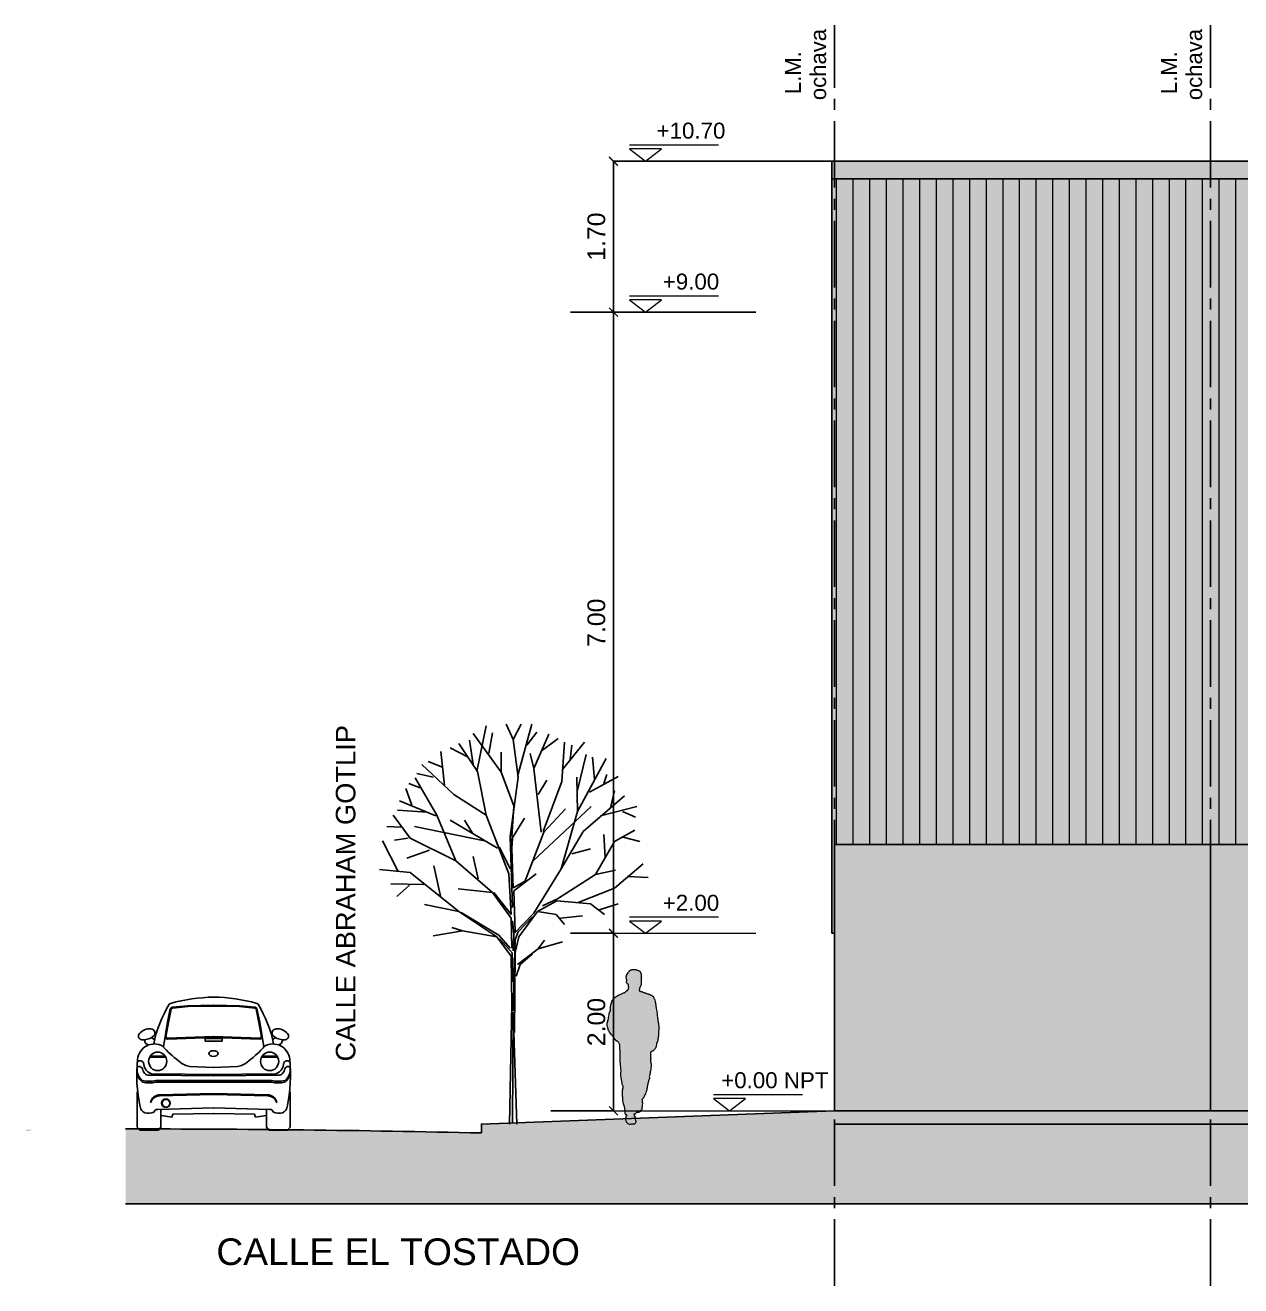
# Model space of a CAD drawing. Header units: inches. Extents: x -309 to 190, y -1585 to -1350.
# Drawn here: x 125.65 to 139.35, y -1427.28 to -1413.07 of the extents above; entities that cross this region are included whole.
import ezdxf

# ---------------------------------------------------------------- set-up
doc = ezdxf.new("R2010")
doc.units = ezdxf.units.IN
doc.header["$MEASUREMENT"] = 0
doc.header["$PDMODE"] = 3
doc.linetypes.add('CENTER2', pattern=[1.125, 0.75, -0.125, 0.125, -0.125])
doc.linetypes.add('HIDDEN', pattern=[0.375, 0.25, -0.125])
doc.layers.get('0').update_dxf_attribs({"color": 9, "linetype": 'CONTINUOUS'})
doc.layers.get('DEFPOINTS').update_dxf_attribs({"color": 9, "linetype": 'CONTINUOUS'})
for name, color, linetype, lineweight in [('.1', 9, 'CONTINUOUS', 0), ('color +', 9, 'CONTINUOUS', 18), ('cotas', 9, 'CONTINUOUS', 15)]:
    doc.layers.add(name, color=color, linetype=linetype, lineweight=lineweight)
for name, color, linetype in [('color gris', 9, 'CONTINUOUS'), ('COLOR MURO MUNI', 9, 'CONTINUOUS'), ('condensador', 9, 'HIDDEN'), ('esca', 9, 'CONTINUOUS'), ('lm', 9, 'HIDDEN'), ('referencias', 9, 'CONTINUOUS'), ('TECH', 9, 'CONTINUOUS'), ('TEXT-CARP', 9, 'CONTINUOUS'), ('TEXTOS', 9, 'CONTINUOUS'), ('TEXTVENT', 9, 'CONTINUOUS'), ('ZINGUERIA', 9, 'CONTINUOUS')]:
    doc.layers.add(name, color=color, linetype=linetype)
doc.styles.add('ARIAL', font='arial.ttf', dxfattribs={"height": 0.225})
doc.styles.add('COTAS', font='arial.ttf')
doc.styles.add('ROMANS', font='arial.ttf')
doc.styles.get("Standard").update_dxf_attribs({"font": 'arial.ttf'})
doc.dimstyles.new('SERR', dxfattribs={"dimscale": 0, "dimtxt": 0.2, "dimasz": 0.1, "dimexe": 0, "dimexo": 0, "dimgap": 0.09, "dimtad": 1, "dimzin": 0, "dimdsep": 46, "dimtxsty": 'ROMANS', "dimblk1": 'ARCHTICK', "dimblk2": 'ARCHTICK', "dimsah": 1, "dimcen": 0, "dimclrd": 9, "dimclre": 9, "dimclrt": 9, "dimadec": 0, "dimazin": 0, "dimtfac": 1, "dimtix": 1, "dimtofl": 0, "dimtmove": 2, "dimatfit": 3, "dimldrblk": 'ARCHTICK', "dimfxl": 1, "dimtolj": 1, "dimtzin": 0, "dimarcsym": 0})

# ---------------------------------------------------------------- blocks, each defined once
blk = doc.blocks.new('newbt')
for p, q in [((-0.486, 1.349), (-0.517, 1.198)), ((-0.476, 1.347), (-0.508, 1.196)), ((-0.291, 1.385), (-0.464, 1.369)), ((-0.29, 1.375), (-0.463, 1.359)), ((0.004, 1.391), (-0.291, 1.385)), ((0.004, 1.381), (-0.291, 1.375)), ((0.001, 1.391), (0.296, 1.385)), ((0.001, 1.381), (0.296, 1.375)), ((0.295, 1.375), (0.468, 1.359)), ((0.296, 1.385), (0.469, 1.369)), ((0.481, 1.347), (0.513, 1.196)), ((0.491, 1.349), (0.522, 1.198)), ((-0.517, 1.198), (-0.564, 0.92)), ((-0.508, 1.196), (-0.535, 1.036)), ((0.513, 1.196), (0.54, 1.036)), ((0.522, 1.198), (0.569, 0.92)), ((-0.699, 1.026), (-0.661, 1.001)), ((-0.52, 1.019), (0.003, 1.038)), ((-0.519, 1.009), (0.004, 1.028)), ((-0.093, 0.984), (-0.093, 1.016)), ((-0.093, 1.016), (0.097, 1.016)), ((0.524, 1.009), (0.001, 1.028)), ((0.525, 1.019), (0.002, 1.038)), ((0.097, 1.016), (0.097, 0.984)), ((0.701, 1.026), (0.663, 1.001)), ((0.097, 0.984), (-0.093, 0.984)), ((-0.718, 0.805), (-0.537, 0.805)), ((-0.712, 0.816), (-0.543, 0.816)), ((-0.311, 0.712), (-0.266, 0.699)), ((0.317, 0.712), (0.271, 0.699)), ((0.723, 0.805), (0.542, 0.805)), ((0.717, 0.816), (0.548, 0.816)), ((-0.724, 0.602), (0.004, 0.593)), ((-0.65, 0.617), (0.004, 0.608)), ((-0.266, 0.699), (0.004, 0.69)), ((0.271, 0.699), (0.001, 0.69)), ((0.655, 0.617), (0.001, 0.608)), ((0.729, 0.602), (0.002, 0.593)), ((-0.648, 0.542), (0.004, 0.542)), ((-0.648, 0.524), (0.004, 0.524)), ((0.653, 0.542), (0.001, 0.542)), ((0.653, 0.524), (0.001, 0.524)), ((-0.858, 0.416), (-0.858, 0.018)), ((0.001, 0.396), (-0.607, 0.382)), ((0.001, 0.383), (-0.607, 0.369)), ((0.001, 0.396), (0.612, 0.382)), ((0.001, 0.383), (0.612, 0.369)), ((0.863, 0.416), (0.863, 0.018)), ((0.004, 0.234), (-0.628, 0.217)), ((-0.592, 0.018), (-0.592, 0.218)), ((-0.589, 0.147), (-0.468, 0.128)), ((-0.468, 0.128), (-0.458, 0.161)), ((-0.458, 0.161), (0.002, 0.171)), ((0.001, 0.234), (0.633, 0.217)), ((0.463, 0.161), (0.004, 0.171)), ((0.473, 0.128), (0.463, 0.161)), ((0.594, 0.147), (0.473, 0.128)), ((0.597, 0.018), (0.597, 0.218)), ((-0.858, 0.018), (-0.829, -0.018)), ((-0.592, 0.018), (-0.62, -0.018)), ((0.597, 0.018), (0.625, -0.018)), ((0.863, 0.018), (0.834, -0.018)), ((-0.829, -0.018), (-0.62, -0.018)), ((0.834, -0.018), (0.625, -0.018))]:
    blk.add_line(p, q)
for centre, major_axis, start_param, end_param in [((0.038, -0.552), (0, 2.034), 0.018189, 0.263746), ((-0.032, -0.547), (0, 2.029), -0.263842, -0.016696), ((0.654, 0.672), (0, 1.379), 1.013956, 1.365177), ((-0.477, 1.388), (0, 0.0249), 0.293902, 1.013956), ((-0.462, 1.344), (0, 0.0249), 0.089244, 1.36314), ((-0.462, 1.344), (0, 0.0149), 0.089244, 1.36314), ((0.467, 1.344), (0, 0.0149), -1.36314, -0.089244), ((0.467, 1.344), (0, 0.0249), -1.36314, -0.089244), ((0.482, 1.388), (0, 0.0249), -1.013956, -0.293902), ((-0.649, 0.672), (0, 1.379), -1.365177, -1.013956), ((-0.803, 1.043), (0, 0.0422), 0.855351, 2.795362), ((-0.718, 0.969), (0, 0.156), -0.087948, 0.860748), ((-0.795, 1.069), (0, 0.0695), 2.815104, 3.409103), ((-0.784, 1.17), (0, 0.168), 3.177759, 3.945642), ((-0.726, 0.994), (0, 0.0497), 1.419695, 2.994335), ((-0.707, 1.076), (0, 0.0484), 4.22215, 6.213694), ((-0.52, 1.034), (0, 0.0249), 1.400451, 3.177446), ((-0.52, 1.034), (0, 0.0149), 1.400451, 3.177446), ((0.525, 1.034), (0, 0.0249), 3.105739, 4.882734), ((0.525, 1.034), (0, 0.0149), 3.105739, 4.882734), ((0.709, 1.076), (0, 0.0484), 0.069492, 2.061035), ((0.786, 1.17), (0, 0.168), 2.337543, 3.105426), ((0.72, 0.969), (0, 0.156), -0.860748, 0.087948), ((0.728, 0.994), (0, 0.0497), 3.28885, 4.86349), ((0.797, 1.069), (0, 0.0695), 2.874083, 3.468081), ((0.805, 1.043), (0, 0.0422), 3.487823, 5.427834), ((-0.666, 0.76), (0, 0.194), -0.517601, 1.455548), ((-0.628, 0.758), (0, 0.104), -1.570796, 4.712389), ((0.34, 1.775), (0, 1.256), 2.310531, 2.504993), ((-0.335, 1.775), (0, 1.256), 3.778192, 3.972655), ((0.633, 0.758), (0, 0.104), -1.570796, 4.712389), ((0.671, 0.76), (0, 0.194), -1.455548, 0.517601), ((0.785, 0.605), (0, 1.677), 1.46434, 1.788332), ((-0.825, 0.721), (0, 0.0432), -1.37838, 0.852795), ((-0.668, 0.733), (0, 0.118), 1.62934, 3.294808), ((-0.188, 0.999), (0, 0.314), 2.411527, 2.730769), ((0.193, 0.999), (0, 0.314), 3.552417, 3.871659), ((0.673, 0.733), (0, 0.118), 2.988377, 4.653845), ((0.83, 0.721), (0, 0.0432), -0.852795, 1.37838), ((-0.78, 0.605), (0, 1.677), 4.494853, 4.818845), ((-0.701, 0.668), (0, 0.162), 1.462712, 2.462493), ((-0.701, 0.65), (0, 0.162), 1.462712, 2.462493), ((-0.836, 0.655), (0, 0.0435), -1.32911, 0.583677), ((-0.725, 0.673), (0, 0.0719), 1.716226, 3.31423), ((0.73, 0.673), (0, 0.0719), 2.968955, 4.56696), ((0.841, 0.655), (0, 0.0435), -0.583677, 1.32911), ((0.707, 0.668), (0, 0.162), 3.820692, 4.820473), ((0.707, 0.65), (0, 0.162), 3.820692, 4.820473), ((-0.724, 0.88), (0, 0.347), 2.912221, 3.367592), ((-0.724, 0.862), (0, 0.347), 2.912221, 3.367592), ((0.729, 0.88), (0, 0.347), 2.915594, 3.370964), ((0.729, 0.862), (0, 0.347), 2.915594, 3.370964), ((-0.603, 0.269), (0, 0.112), 0.034028, 1.280979), ((-0.603, 0.257), (0, 0.112), 0.034028, 1.280979), ((-0.536, 0.286), (0, 0.0488), -1.570796, 4.712389), ((-0.536, 0.286), (0, 0.0437), 4.712389, 10.995574), ((0.608, 0.269), (0, 0.112), -1.280979, -0.034028), ((0.608, 0.257), (0, 0.112), -1.280979, -0.034028), ((-0.746, 0.253), (0, 0.0796), 1.741374, 2.762045), ((-0.731, 0.337), (0, 0.164), 2.865044, 3.526056), ((-0.629, 0.17), (0, 0.047), 0.026976, 1.23776), ((0.634, 0.17), (0, 0.047), -1.23776, -0.026976), ((0.736, 0.337), (0, 0.164), 2.757129, 3.418141), ((0.751, 0.253), (0, 0.0796), 3.52114, 4.541811)]:
    blk.add_ellipse(centre, major_axis=major_axis, ratio=0.983467, start_param=start_param, end_param=end_param)
blk.add_ellipse((0, 0.846), major_axis=(0.0537, 0), ratio=0.596703)
blk = doc.blocks.new('Arvls022')
at = {"color": 0, "linetype": 'ByBlock'}
for p, q in [((-0.0903, 0.8828), (-0.067, 0.9973)), ((-0.0598, 0.9275), (-0.0509, 0.9794)), ((0.001, 0.9633), (-0.0169, 1.0009)), ((0.001, 0.9633), (0.0207, 1.0009)), ((0.0118, 0.8702), (0.0476, 1.0009)), ((0.035, 0.949), (0.0601, 0.9813)), ((-0.0885, 0.8828), (-0.135, 0.9526)), ((-0.0992, 0.9006), (-0.1082, 0.9615)), ((-0.0294, 0.8809), (-0.0992, 0.9776)), ((0.0136, 0.8684), (0.001, 0.9633)), ((0.0529, 0.8899), (0.0905, 0.9759)), ((0.0745, 0.9364), (0.1138, 0.9651)), ((0.1228, 0.8576), (0.1299, 0.9561)), ((0.1245, 0.8881), (0.1801, 0.9561)), ((0.1442, 0.9132), (0.1478, 0.949)), ((-0.1708, 0.8487), (-0.1798, 0.9329)), ((-0.1117, 0.9185), (-0.1565, 0.9418)), ((-0.0294, 0.8809), (-0.0294, 0.9311)), ((0.0529, 0.8899), (0.044, 0.9275)), ((0.1621, 0.8362), (0.1836, 0.9257)), ((0.2051, 0.863), (0.1998, 0.9185)), ((-0.1476, 0.8254), (-0.2281, 0.9006)), ((-0.1762, 0.8935), (-0.212, 0.9078)), ((0.0709, 0.7305), (0.0529, 0.8899)), ((0.1621, 0.7824), (0.2338, 0.915)), ((-0.1905, 0.7735), (-0.2442, 0.8666)), ((-0.1995, 0.8684), (-0.2406, 0.8774)), ((-0.067, 0.7735), (-0.0885, 0.8828)), ((0.0028, 0.7968), (-0.0294, 0.8809)), ((-0.0061, 0.7198), (0.0136, 0.8684)), ((0.0637, 0.8254), (0.0852, 0.8612)), ((0.0762, 0.7323), (0.1228, 0.8576)), ((0.1621, 0.7824), (0.1604, 0.8684)), ((0.1926, 0.8308), (0.2642, 0.8702)), ((0.2284, 0.8523), (0.2355, 0.8756)), ((-0.2532, 0.7986), (-0.2675, 0.8398)), ((-0.2317, 0.8416), (-0.2603, 0.8523)), ((-0.067, 0.7735), (-0.1476, 0.8254)), ((0.1765, 0.7323), (0.2803, 0.8219)), ((0.2445, 0.7914), (0.2552, 0.8344)), ((-0.1923, 0.7717), (-0.2836, 0.8093)), ((-0.0025, 0.7198), (0.0028, 0.795)), ((0.0512, 0.6589), (0.1961, 0.795)), ((0.078, 0.7305), (0.1317, 0.7896)), ((0.2194, 0.7717), (0.3107, 0.795)), ((-0.2568, 0.7162), (-0.2997, 0.7735)), ((-0.2156, 0.7807), (-0.289, 0.786)), ((-0.1422, 0.6589), (-0.1905, 0.7735)), ((-0.0384, 0.6911), (-0.1565, 0.761)), ((-0.101, 0.7287), (-0.1207, 0.761)), ((-0.0097, 0.6266), (-0.067, 0.7735)), ((-0.0061, 0.7072), (0.0297, 0.7663)), ((0.121, 0.6392), (0.1621, 0.7824)), ((0.2749, 0.7824), (0.3071, 0.7681)), ((-0.28, 0.7431), (-0.3158, 0.7448)), ((-0.0706, 0.709), (-0.246, 0.7448)), ((0.0297, 0.6051), (0.078, 0.7305)), ((0.121, 0.6392), (0.1765, 0.7323)), ((0.2552, 0.7072), (0.3054, 0.7359)), ((-0.2872, 0.632), (-0.3265, 0.709)), ((-0.2621, 0.7162), (-0.2961, 0.7108)), ((-0.1422, 0.6589), (-0.2568, 0.7162)), ((-0.0008, 0.5425), (-0.0061, 0.7198)), ((-0.0025, 0.6911), (-0.0008, 0.7144)), ((0.2069, 0.6249), (0.2552, 0.7072)), ((0.2317, 0.6671), (0.2284, 0.7251)), ((0.2767, 0.718), (0.3179, 0.7072)), ((-0.2084, 0.6858), (-0.2657, 0.666)), ((-0.0867, 0.6141), (-0.0992, 0.6696)), ((-0.0061, 0.6392), (-0.033, 0.6929)), ((0.001, 0.5908), (-0.0025, 0.6911)), ((0.1478, 0.6768), (0.1944, 0.6893)), ((-0.2568, 0.6302), (-0.3337, 0.6374)), ((-0.1798, 0.5675), (-0.1976, 0.6463)), ((-0.0509, 0.5801), (-0.1422, 0.6589)), ((0.0529, 0.5282), (0.121, 0.6392)), ((0.2069, 0.6249), (0.257, 0.6356)), ((0.2552, 0.5908), (0.3268, 0.6517)), ((-0.2227, 0.5998), (-0.3051, 0.6016)), ((-0.135, 0.5318), (-0.2568, 0.6302)), ((-0.0044, 0.5245), (-0.0097, 0.6266)), ((0.0028, 0.5837), (0.0583, 0.6266)), ((0.0028, 0.5926), (0.0297, 0.607)), ((0.112, 0.564), (0.2069, 0.6249)), ((0.2874, 0.6195), (0.3394, 0.6177)), ((-0.2585, 0.598), (-0.2908, 0.5694)), ((-0.0509, 0.5801), (-0.1368, 0.589)), ((-0.0044, 0.5156), (-0.0509, 0.5801)), ((-0.0473, 0.5801), (-0.0044, 0.5245)), ((0.0064, 0.4816), (0.0028, 0.5837)), ((0.1639, 0.555), (0.2552, 0.5908)), ((-0.135, 0.5318), (-0.2209, 0.5496)), ((0.0619, 0.5318), (0.1102, 0.5586)), ((0.0745, 0.5461), (0.112, 0.564)), ((0.1102, 0.5586), (0.1944, 0.5514)), ((0.1944, 0.5514), (0.2302, 0.5245)), ((0.2141, 0.5353), (0.2642, 0.5514)), ((-0.0401, 0.469), (-0.135, 0.5318)), ((-0.0348, 0.4726), (-0.1296, 0.5299)), ((-0.0025, 0.4404), (-0.0044, 0.5156)), ((0.0028, 0.4762), (-0.0008, 0.5085)), ((0.0028, 0.4762), (0.0529, 0.5282)), ((0.0136, 0.4816), (0.0494, 0.5192)), ((0.0153, 0.469), (0.0619, 0.5318)), ((0.0619, 0.5318), (0.1085, 0.5245)), ((0.1085, 0.5245), (0.1299, 0.4995)), ((0.1192, 0.5156), (0.1747, 0.521)), ((-0.126, 0.4834), (-0.1995, 0.4709)), ((-0.126, 0.4834), (-0.1529, 0.4923)), ((-0.0401, 0.469), (-0.126, 0.4834)), ((0.0014, 0.4337), (0.0023, 0.4755)), ((0.0064, 0.4619), (0.0136, 0.4816)), ((-0.0044, 0.4207), (-0.0401, 0.469)), ((-0.0061, 0.4404), (-0.0348, 0.4726)), ((-0.0008, 0.4279), (-0.033, 0.4637)), ((0.0014, 0.2832), (0.0064, 0.4619)), ((0.0064, 0.4297), (0.0153, 0.469)), ((0.0637, 0.4386), (0.0798, 0.4601)), ((0.0637, 0.4386), (0.1245, 0.4565)), ((-0.0025, 0.2989), (-0.0044, 0.4207)), ((0.0006, 0.356), (-0.0011, 0.4279)), ((0.0046, 0.2291), (0.0064, 0.4297)), ((0.0118, 0.3992), (0.0637, 0.4386)), ((0.0189, 0.3992), (0.0494, 0.4261)), ((0.0082, 0.3705), (0.0189, 0.3992)), ((-0.0079, -0.0002), (-0.0025, 0.2989)), ((-0.0008, 0.0034), (0.001, 0.281)), ((0.001, 0.281), (0.01, -0.0002))]:
    blk.add_line(p, q, dxfattribs=at)
blk = doc.blocks.new('_ARCHTICK')
at = {"color": 0, "linetype": 'ByBlock', "const_width": 0.15}
blk.add_lwpolyline([(-0.5, -0.5), (0.5, 0.5)], dxfattribs=at)
blk = doc.blocks.new('*D134')
at = {"layer": 'DEFPOINTS', "color": 0, "transparency": 16777216}
for p in [(131.793, -1423.307), (132.278, -1423.307), (131.573, -1425.307)]:
    blk.add_point(p, dxfattribs=at)
at = {"layer": 'ZINGUERIA', "color": 9, "lineweight": -2, "transparency": 16777216}
for p, q in [((131.793, -1423.307), (132.278, -1423.307)), ((132.278, -1425.307), (132.278, -1423.307)), ((131.573, -1425.307), (132.278, -1425.307))]:
    blk.add_line(p, q, dxfattribs=at)
at = {"layer": 'ZINGUERIA', "color": 9, "lineweight": -2, "transparency": 16777216, "xscale": 0.1, "yscale": 0.1, "zscale": 0.1}
for p, rotation in [((132.278, -1423.307), 90), ((132.278, -1425.307), 270)]:
    blk.add_blockref('_ARCHTICK', p, dxfattribs=dict(at, rotation=rotation))
at = {"layer": 'ZINGUERIA', "color": 9, "transparency": 16777216, "insert": (132.086, -1424.307), "char_height": 0.2, "attachment_point": 5, "rotation": 90, "style": 'ROMANS'}
blk.add_mtext('\\A1;2.00', dxfattribs=at)
blk = doc.blocks.new('*D135')
at = {"layer": 'DEFPOINTS', "color": 0, "transparency": 16777216}
for p in [(131.793, -1416.307), (132.278, -1416.307), (131.872, -1423.307)]:
    blk.add_point(p, dxfattribs=at)
at = {"layer": 'ZINGUERIA', "color": 9, "lineweight": -2, "transparency": 16777216}
for p, q in [((131.793, -1416.307), (132.278, -1416.307)), ((132.278, -1423.307), (132.278, -1416.307)), ((131.872, -1423.307), (132.278, -1423.307))]:
    blk.add_line(p, q, dxfattribs=at)
at = {"layer": 'ZINGUERIA', "color": 9, "lineweight": -2, "transparency": 16777216, "xscale": 0.1, "yscale": 0.1, "zscale": 0.1}
for p, rotation in [((132.278, -1416.307), 90), ((132.278, -1423.307), 270)]:
    blk.add_blockref('_ARCHTICK', p, dxfattribs=dict(at, rotation=rotation))
at = {"layer": 'ZINGUERIA', "color": 9, "transparency": 16777216, "insert": (132.086, -1419.807), "char_height": 0.2, "attachment_point": 5, "rotation": 90, "style": 'ROMANS'}
blk.add_mtext('\\A1;7.00', dxfattribs=at)
blk = doc.blocks.new('*D136')
at = {"layer": 'COLOR MURO MUNI', "color": 9, "lineweight": -2, "transparency": 16777216}
for p, q in [((134.739, -1414.606), (132.278, -1414.606)), ((132.278, -1416.307), (132.278, -1414.606)), ((133.883, -1416.307), (132.278, -1416.307))]:
    blk.add_line(p, q, dxfattribs=at)
at = {"layer": 'DEFPOINTS', "color": 0, "transparency": 16777216}
for p in [(132.278, -1414.606), (134.739, -1414.606), (133.883, -1416.307)]:
    blk.add_point(p, dxfattribs=at)
at = {"layer": 'COLOR MURO MUNI', "color": 9, "lineweight": -2, "transparency": 16777216, "xscale": 0.1, "yscale": 0.1, "zscale": 0.1}
for p, rotation in [((132.278, -1414.606), 90), ((132.278, -1416.307), 270)]:
    blk.add_blockref('_ARCHTICK', p, dxfattribs=dict(at, rotation=rotation))
at = {"layer": 'COLOR MURO MUNI', "color": 9, "transparency": 16777216, "insert": (132.086, -1415.456), "char_height": 0.2, "attachment_point": 5, "rotation": 90, "style": 'ROMANS'}
blk.add_mtext('\\A1;1.70', dxfattribs=at)

msp = doc.modelspace()

# ---------------------------------------------------------------- hatches: boundary and pattern name
at = {"layer": '.1', "lineweight": 0, "ltscale": 0.05}
msp.add_hatch(color=256, dxfattribs=at).paths.add_polyline_path([(132.533, -1425.33), (132.53, -1425.336), (132.528, -1425.343), (132.527, -1425.347), (132.522, -1425.347), (132.515, -1425.345), (132.509, -1425.346), (132.508, -1425.347), (132.512, -1425.356), (132.513, -1425.363), (132.514, -1425.369), (132.522, -1425.378), (132.521, -1425.389), (132.526, -1425.393), (132.521, -1425.394), (132.523, -1425.401), (132.523, -1425.406), (132.526, -1425.412), (132.531, -1425.423), (132.529, -1425.43), (132.528, -1425.438), (132.527, -1425.444), (132.524, -1425.451), (132.517, -1425.456), (132.509, -1425.456), (132.505, -1425.456), (132.495, -1425.456), (132.492, -1425.456), (132.488, -1425.457), (132.482, -1425.458), (132.477, -1425.458), (132.466, -1425.461), (132.457, -1425.46), (132.45, -1425.456), (132.444, -1425.453), (132.437, -1425.447), (132.431, -1425.441), (132.429, -1425.439), (132.426, -1425.434), (132.424, -1425.428), (132.423, -1425.42), (132.419, -1425.412), (132.418, -1425.404), (132.416, -1425.392), (132.414, -1425.394), (132.417, -1425.384), (132.423, -1425.384), (132.422, -1425.373), (132.424, -1425.366), (132.429, -1425.364), (132.429, -1425.353), (132.419, -1425.355), (132.418, -1425.354), (132.415, -1425.348), (132.414, -1425.345), (132.413, -1425.341), (132.413, -1425.339), (132.411, -1425.336), (132.411, -1425.331), (132.411, -1425.325), (132.41, -1425.317), (132.409, -1425.31), (132.409, -1425.303), (132.408, -1425.298), (132.407, -1425.291), (132.406, -1425.284), (132.405, -1425.278), (132.403, -1425.268), (132.401, -1425.26), (132.399, -1425.252), (132.396, -1425.24), (132.393, -1425.229), (132.391, -1425.223), (132.389, -1425.215), (132.387, -1425.207), (132.384, -1425.2), (132.385, -1425.187), (132.385, -1425.168), (132.383, -1425.155), (132.381, -1425.142), (132.38, -1425.13), (132.38, -1425.115), (132.38, -1425.103), (132.381, -1425.091), (132.381, -1425.076), (132.382, -1425.071), (132.385, -1425.055), (132.386, -1425.045), (132.386, -1425.03), (132.382, -1425.022), (132.378, -1425.008), (132.376, -1424.998), (132.372, -1424.977), (132.367, -1424.95), (132.366, -1424.931), (132.363, -1424.91), (132.363, -1424.894), (132.363, -1424.874), (132.364, -1424.861), (132.361, -1424.829), (132.361, -1424.821), (132.36, -1424.813), (132.358, -1424.796), (132.356, -1424.779), (132.354, -1424.76), (132.354, -1424.748), (132.353, -1424.718), (132.353, -1424.708), (132.354, -1424.68), (132.355, -1424.668), (132.352, -1424.635), (132.352, -1424.627), (132.351, -1424.608), (132.351, -1424.594), (132.351, -1424.57), (132.35, -1424.562), (132.347, -1424.557), (132.342, -1424.549), (132.339, -1424.543), (132.335, -1424.537), (132.33, -1424.53), (132.324, -1424.522), (132.32, -1424.521), (132.314, -1424.519), (132.312, -1424.522), (132.308, -1424.521), (132.305, -1424.516), (132.302, -1424.507), (132.297, -1424.502), (132.29, -1424.493), (132.285, -1424.487), (132.279, -1424.48), (132.271, -1424.462), (132.263, -1424.458), (132.257, -1424.452), (132.248, -1424.441), (132.233, -1424.421), (132.229, -1424.411), (132.224, -1424.401), (132.22, -1424.392), (132.217, -1424.384), (132.214, -1424.374), (132.213, -1424.367), (132.208, -1424.354), (132.208, -1424.344), (132.206, -1424.335), (132.208, -1424.318), (132.21, -1424.309), (132.214, -1424.296), (132.216, -1424.288), (132.222, -1424.269), (132.223, -1424.257), (132.227, -1424.241), (132.229, -1424.224), (132.23, -1424.212), (132.235, -1424.199), (132.239, -1424.191), (132.243, -1424.182), (132.245, -1424.16), (132.243, -1424.148), (132.244, -1424.134), (132.247, -1424.116), (132.254, -1424.098), (132.255, -1424.093), (132.261, -1424.075), (132.268, -1424.063), (132.271, -1424.056), (132.278, -1424.046), (132.292, -1424.032), (132.31, -1424.02), (132.323, -1424.01), (132.338, -1424.002), (132.346, -1424), (132.352, -1423.996), (132.367, -1423.989), (132.382, -1423.982), (132.392, -1423.979), (132.399, -1423.977), (132.41, -1423.97), (132.418, -1423.963), (132.429, -1423.953), (132.437, -1423.955), (132.438, -1423.948), (132.445, -1423.939), (132.447, -1423.93), (132.449, -1423.926), (132.449, -1423.922), (132.45, -1423.915), (132.45, -1423.911), (132.449, -1423.905), (132.449, -1423.897), (132.446, -1423.891), (132.442, -1423.882), (132.439, -1423.88), (132.433, -1423.873), (132.43, -1423.869), (132.425, -1423.86), (132.424, -1423.856), (132.425, -1423.851), (132.43, -1423.841), (132.427, -1423.832), (132.425, -1423.827), (132.424, -1423.817), (132.422, -1423.81), (132.421, -1423.804), (132.422, -1423.798), (132.426, -1423.787), (132.426, -1423.779), (132.428, -1423.774), (132.436, -1423.763), (132.443, -1423.752), (132.446, -1423.745), (132.454, -1423.736), (132.457, -1423.732), (132.46, -1423.728), (132.461, -1423.727), (132.464, -1423.725), (132.466, -1423.724), (132.469, -1423.724), (132.472, -1423.722), (132.474, -1423.721), (132.477, -1423.72), (132.482, -1423.718), (132.484, -1423.717), (132.489, -1423.716), (132.492, -1423.716), (132.499, -1423.716), (132.504, -1423.715), (132.508, -1423.715), (132.512, -1423.715), (132.516, -1423.715), (132.526, -1423.716), (132.53, -1423.716), (132.533, -1423.718), (132.54, -1423.72), (132.544, -1423.721), (132.546, -1423.722), (132.551, -1423.724), (132.554, -1423.725), (132.56, -1423.726), (132.562, -1423.727), (132.566, -1423.729), (132.57, -1423.73), (132.572, -1423.732), (132.574, -1423.733), (132.576, -1423.736), (132.577, -1423.737), (132.578, -1423.741), (132.581, -1423.746), (132.582, -1423.747), (132.585, -1423.752), (132.586, -1423.757), (132.587, -1423.759), (132.588, -1423.763), (132.588, -1423.764), (132.589, -1423.768), (132.589, -1423.769), (132.59, -1423.774), (132.59, -1423.779), (132.591, -1423.78), (132.591, -1423.782), (132.591, -1423.784), (132.592, -1423.789), (132.592, -1423.789), (132.592, -1423.793), (132.592, -1423.799), (132.593, -1423.808), (132.591, -1423.813), (132.59, -1423.819), (132.59, -1423.822), (132.59, -1423.826), (132.59, -1423.831), (132.59, -1423.836), (132.591, -1423.837), (132.591, -1423.838), (132.591, -1423.84), (132.59, -1423.843), (132.589, -1423.847), (132.589, -1423.849), (132.589, -1423.851), (132.59, -1423.854), (132.59, -1423.856), (132.591, -1423.859), (132.591, -1423.863), (132.591, -1423.868), (132.591, -1423.871), (132.591, -1423.873), (132.591, -1423.878), (132.591, -1423.882), (132.591, -1423.884), (132.589, -1423.887), (132.588, -1423.892), (132.587, -1423.893), (132.585, -1423.897), (132.584, -1423.899), (132.583, -1423.903), (132.579, -1423.906), (132.579, -1423.909), (132.579, -1423.912), (132.578, -1423.915), (132.577, -1423.916), (132.576, -1423.917), (132.575, -1423.919), (132.573, -1423.927), (132.572, -1423.928), (132.571, -1423.931), (132.57, -1423.933), (132.57, -1423.935), (132.57, -1423.939), (132.569, -1423.942), (132.569, -1423.944), (132.569, -1423.946), (132.569, -1423.949), (132.569, -1423.952), (132.571, -1423.953), (132.572, -1423.954), (132.573, -1423.958), (132.577, -1423.959), (132.58, -1423.96), (132.582, -1423.961), (132.583, -1423.961), (132.585, -1423.962), (132.588, -1423.962), (132.592, -1423.962), (132.595, -1423.963), (132.598, -1423.964), (132.6, -1423.965), (132.603, -1423.966), (132.606, -1423.968), (132.61, -1423.971), (132.618, -1423.973), (132.622, -1423.974), (132.626, -1423.975), (132.631, -1423.977), (132.635, -1423.979), (132.639, -1423.98), (132.642, -1423.981), (132.647, -1423.983), (132.653, -1423.986), (132.655, -1423.987), (132.661, -1423.988), (132.662, -1423.989), (132.668, -1423.99), (132.672, -1423.992), (132.676, -1423.994), (132.681, -1423.993), (132.685, -1423.995), (132.689, -1423.996), (132.693, -1423.999), (132.697, -1424.002), (132.702, -1424.004), (132.706, -1424.006), (132.719, -1424.015), (132.722, -1424.017), (132.726, -1424.019), (132.728, -1424.024), (132.731, -1424.027), (132.733, -1424.031), (132.735, -1424.037), (132.738, -1424.045), (132.74, -1424.05), (132.745, -1424.06), (132.747, -1424.074), (132.747, -1424.08), (132.751, -1424.09), (132.753, -1424.102), (132.755, -1424.112), (132.755, -1424.12), (132.757, -1424.132), (132.758, -1424.142), (132.761, -1424.156), (132.764, -1424.168), (132.766, -1424.185), (132.767, -1424.196), (132.77, -1424.21), (132.77, -1424.222), (132.771, -1424.236), (132.773, -1424.252), (132.774, -1424.256), (132.774, -1424.26), (132.774, -1424.262), (132.776, -1424.266), (132.778, -1424.27), (132.778, -1424.279), (132.778, -1424.285), (132.779, -1424.293), (132.781, -1424.299), (132.782, -1424.308), (132.783, -1424.316), (132.784, -1424.318), (132.787, -1424.325), (132.787, -1424.332), (132.787, -1424.343), (132.788, -1424.348), (132.79, -1424.355), (132.79, -1424.365), (132.791, -1424.373), (132.79, -1424.381), (132.789, -1424.389), (132.789, -1424.396), (132.789, -1424.401), (132.787, -1424.411), (132.787, -1424.422), (132.787, -1424.433), (132.787, -1424.437), (132.786, -1424.447), (132.787, -1424.458), (132.785, -1424.467), (132.783, -1424.479), (132.781, -1424.488), (132.78, -1424.494), (132.779, -1424.501), (132.778, -1424.507), (132.777, -1424.515), (132.777, -1424.521), (132.775, -1424.527), (132.772, -1424.533), (132.772, -1424.538), (132.771, -1424.539), (132.767, -1424.541), (132.766, -1424.541), (132.764, -1424.541), (132.765, -1424.547), (132.764, -1424.552), (132.764, -1424.559), (132.762, -1424.569), (132.76, -1424.575), (132.758, -1424.581), (132.757, -1424.59), (132.754, -1424.596), (132.75, -1424.601), (132.747, -1424.604), (132.744, -1424.61), (132.74, -1424.617), (132.738, -1424.621), (132.731, -1424.629), (132.727, -1424.632), (132.723, -1424.633), (132.714, -1424.637), (132.711, -1424.638), (132.706, -1424.64), (132.703, -1424.642), (132.7, -1424.643), (132.698, -1424.644), (132.696, -1424.651), (132.696, -1424.656), (132.696, -1424.662), (132.695, -1424.671), (132.695, -1424.676), (132.694, -1424.686), (132.695, -1424.694), (132.696, -1424.7), (132.697, -1424.707), (132.699, -1424.718), (132.699, -1424.722), (132.697, -1424.733), (132.697, -1424.738), (132.697, -1424.751), (132.698, -1424.755), (132.7, -1424.758), (132.7, -1424.77), (132.702, -1424.78), (132.702, -1424.788), (132.703, -1424.793), (132.702, -1424.808), (132.701, -1424.817), (132.7, -1424.824), (132.7, -1424.827), (132.7, -1424.84), (132.698, -1424.843), (132.695, -1424.858), (132.693, -1424.867), (132.693, -1424.877), (132.691, -1424.888), (132.687, -1424.9), (132.686, -1424.907), (132.684, -1424.918), (132.682, -1424.924), (132.685, -1424.932), (132.686, -1424.937), (132.684, -1424.946), (132.68, -1424.95), (132.677, -1424.955), (132.675, -1424.962), (132.674, -1424.965), (132.672, -1424.976), (132.67, -1424.986), (132.669, -1424.99), (132.667, -1425), (132.664, -1425.008), (132.663, -1425.017), (132.662, -1425.026), (132.659, -1425.035), (132.658, -1425.047), (132.656, -1425.058), (132.653, -1425.071), (132.651, -1425.081), (132.648, -1425.091), (132.643, -1425.105), (132.639, -1425.114), (132.638, -1425.116), (132.633, -1425.129), (132.626, -1425.142), (132.619, -1425.154), (132.612, -1425.164), (132.599, -1425.179), (132.601, -1425.183), (132.602, -1425.19), (132.601, -1425.203), (132.601, -1425.212), (132.601, -1425.216), (132.604, -1425.218), (132.606, -1425.222), (132.606, -1425.226), (132.606, -1425.233), (132.604, -1425.233), (132.603, -1425.241), (132.602, -1425.248), (132.602, -1425.254), (132.6, -1425.264), (132.599, -1425.273), (132.599, -1425.278), (132.599, -1425.287), (132.597, -1425.293), (132.592, -1425.299), (132.588, -1425.302), (132.586, -1425.304), (132.581, -1425.314), (132.576, -1425.318), (132.57, -1425.323), (132.56, -1425.325), (132.553, -1425.327), (132.545, -1425.327), (132.538, -1425.327), (132.536, -1425.327)])
at = {"layer": 'color +'}
h = msp.add_hatch(dxfattribs=at)
h.set_pattern_fill('LINE', color=256, scale=1.5, angle=450)
h.set_pattern_definition([(90, (-486.7686, -183.14661), (-0.1875, 4e-16), [])])
h.paths.add_polyline_path([(144.074, -1417.357), (145.074, -1417.357), (145.074, -1418.366), (144.074, -1418.366)], flags=16)
h.paths.add_polyline_path([(146.574, -1418.366), (146.574, -1417.357), (147.574, -1417.357), (147.574, -1418.366)], flags=16)
h.paths.add_polyline_path([(141.574, -1418.366), (141.574, -1417.357), (142.574, -1417.357), (142.574, -1418.366)], flags=16)
h.paths.add_polyline_path([(152.959, -1414.806), (134.739, -1414.806), (134.739, -1423.307), (134.769, -1423.307), (134.769, -1422.307), (146.148, -1422.307), (146.148, -1421.807), (149.648, -1421.807), (149.648, -1422.807), (152.954, -1422.807), (152.954, -1422.307), (152.959, -1422.307), (152.959, -1420.337), (152.959, -1420.337)])
h.paths.add_polyline_path([(152.304, -1419.857), (149.854, -1419.857), (149.854, -1417.357), (152.304, -1417.357)], flags=16)
at = {"layer": 'color gris'}
h = msp.add_hatch(color=256, dxfattribs=at)
h.paths.add_polyline_path([(125.718, -1425.516), (125.647, -1425.523), (125.657, -1425.533), (125.7, -1425.533), (125.71, -1425.528), (125.721, -1425.516)], flags=16)
h.paths.add_polyline_path([(139.007, -1425.307), (134.769, -1425.307), (134.769, -1426.357), (139.007, -1426.357)])
h.paths.add_polyline_path([(163.908, -1425.307), (160.842, -1425.307), (139.007, -1425.307), (139.007, -1426.357), (163.908, -1426.357)])
h.paths.add_polyline_path([(169.377, -1425.307), (163.908, -1425.307), (163.908, -1426.357), (169.377, -1426.357)])
h.paths.add_polyline_path([(178.889, -1425.307), (169.377, -1425.307), (169.377, -1426.357), (178.889, -1426.357)])
edge = h.paths.add_edge_path()
edge.add_arc((186.616, -1738.773), 313.238, 89.31766, 90.68234)
edge.add_line((182.885, -1425.557), (182.885, -1425.46))
edge.add_line((182.885, -1425.46), (182.885, -1425.457))
edge.add_line((182.885, -1425.457), (178.895, -1425.307))
edge.add_line((178.895, -1425.307), (178.889, -1426.357))
edge.add_line((178.889, -1426.357), (190.346, -1426.357))
edge.add_line((190.346, -1426.357), (190.346, -1425.557))
edge = h.paths.add_edge_path()
edge.add_line((126.779, -1425.511), (126.779, -1426.357))
edge.add_line((126.779, -1426.357), (134.769, -1426.357))
edge.add_line((134.769, -1426.357), (134.769, -1425.307))
edge.add_line((134.769, -1425.307), (132.521, -1425.394))
edge.add_line((132.521, -1425.394), (132.488, -1425.457))
edge.add_line((132.488, -1425.457), (132.482, -1425.458))
edge.add_line((132.482, -1425.458), (132.477, -1425.458))
edge.add_line((132.477, -1425.458), (132.454, -1425.463))
edge.add_line((132.454, -1425.463), (132.445, -1425.394))
edge.add_line((132.445, -1425.394), (130.789, -1425.457))
edge.add_line((130.789, -1425.457), (130.789, -1425.557))
edge.add_arc((126.7, -1608.397), 182.886, 88.71889, 89.97526)
at = {"layer": 'esca'}
h = msp.add_hatch(color=256, dxfattribs=at)
h.dxf.hatch_style = 1
h.paths.add_polyline_path([(144.074, -1417.357), (145.074, -1417.357), (145.074, -1418.366), (144.074, -1418.366)], flags=16)
h.paths.add_polyline_path([(146.574, -1418.366), (146.574, -1417.357), (147.574, -1417.357), (147.574, -1418.366)], flags=16)
h.paths.add_polyline_path([(141.574, -1418.366), (141.574, -1417.357), (142.574, -1417.357), (142.574, -1418.366)], flags=16)
h.paths.add_polyline_path([(152.959, -1414.606), (134.739, -1414.606), (134.739, -1423.307), (134.769, -1423.307), (134.769, -1422.307), (148.154, -1422.307), (150.137, -1422.307), (150.137, -1422.807), (152.959, -1422.807), (152.959, -1422.307), (152.959, -1422.307), (152.959, -1420.337), (152.959, -1420.337)])
h.paths.add_polyline_path([(152.304, -1419.857), (149.854, -1419.857), (149.854, -1417.357), (152.304, -1417.357)], flags=16)
at = {"layer": 'referencias', "linetype": 'Continuous', "lineweight": 5}
h = msp.add_hatch(color=256, dxfattribs=at)
h.dxf.hatch_style = 1
h.paths.add_polyline_path([(139.007, -1422.307), (134.769, -1422.307), (134.769, -1425.307), (135.597, -1425.307), (139.007, -1425.307)])
h = msp.add_hatch(color=256, dxfattribs=at)
h.dxf.hatch_style = 1
h.paths.add_polyline_path([(136.235, -1422.307), (134.769, -1425.307)], flags=16)
h.paths.add_polyline_path([(150.137, -1422.307), (134.769, -1422.307), (134.769, -1425.307), (150.137, -1425.307)])
h.paths.add_polyline_path([(158.203, -1422.307), (155.137, -1422.307), (155.137, -1425.307), (158.203, -1425.307)])
h.paths.add_polyline_path([(169.377, -1422.307), (158.203, -1422.307), (158.203, -1425.307), (169.377, -1425.307)])
h.paths.add_polyline_path([(175.082, -1422.307), (169.377, -1425.307)])

# ---------------------------------------------------------------- linework, layer by layer
at = {"layer": '.1', "lineweight": 0, "ltscale": 0.05}
msp.add_lwpolyline([(132.533, -1425.33), (132.53, -1425.336), (132.528, -1425.343), (132.527, -1425.347), (132.522, -1425.347), (132.515, -1425.345), (132.509, -1425.346), (132.508, -1425.347), (132.512, -1425.356), (132.513, -1425.363), (132.514, -1425.369), (132.522, -1425.378), (132.521, -1425.389), (132.526, -1425.393), (132.521, -1425.394), (132.523, -1425.401), (132.523, -1425.406), (132.526, -1425.412), (132.531, -1425.423), (132.529, -1425.43), (132.528, -1425.438), (132.527, -1425.444), (132.524, -1425.451), (132.517, -1425.456), (132.509, -1425.456), (132.505, -1425.456), (132.495, -1425.456), (132.492, -1425.456), (132.488, -1425.457), (132.482, -1425.458), (132.477, -1425.458), (132.466, -1425.461), (132.457, -1425.46), (132.45, -1425.456), (132.444, -1425.453), (132.437, -1425.447), (132.431, -1425.441), (132.429, -1425.439), (132.426, -1425.434), (132.424, -1425.428), (132.423, -1425.42), (132.419, -1425.412), (132.418, -1425.404), (132.416, -1425.392), (132.414, -1425.394), (132.417, -1425.384), (132.423, -1425.384), (132.422, -1425.373), (132.424, -1425.366), (132.429, -1425.364), (132.429, -1425.353), (132.419, -1425.355), (132.418, -1425.354), (132.415, -1425.348), (132.414, -1425.345), (132.413, -1425.341), (132.413, -1425.339), (132.411, -1425.336), (132.411, -1425.331), (132.411, -1425.325), (132.41, -1425.317), (132.409, -1425.31), (132.409, -1425.303), (132.408, -1425.298), (132.407, -1425.291), (132.406, -1425.284), (132.405, -1425.278), (132.403, -1425.268), (132.401, -1425.26), (132.399, -1425.252), (132.396, -1425.24), (132.393, -1425.229), (132.391, -1425.223), (132.389, -1425.215), (132.387, -1425.207), (132.384, -1425.2), (132.385, -1425.187), (132.385, -1425.168), (132.383, -1425.155), (132.381, -1425.142), (132.38, -1425.13), (132.38, -1425.115), (132.38, -1425.103), (132.381, -1425.091), (132.381, -1425.076), (132.382, -1425.071), (132.385, -1425.055), (132.386, -1425.045), (132.386, -1425.03), (132.382, -1425.022), (132.378, -1425.008), (132.376, -1424.998), (132.372, -1424.977), (132.367, -1424.95), (132.366, -1424.931), (132.363, -1424.91), (132.363, -1424.894), (132.363, -1424.874), (132.364, -1424.861), (132.361, -1424.829), (132.361, -1424.821), (132.36, -1424.813), (132.358, -1424.796), (132.356, -1424.779), (132.354, -1424.76), (132.354, -1424.748), (132.353, -1424.718), (132.353, -1424.708), (132.354, -1424.68), (132.355, -1424.668), (132.352, -1424.635), (132.352, -1424.627), (132.351, -1424.608), (132.351, -1424.594), (132.351, -1424.57), (132.35, -1424.562), (132.347, -1424.557), (132.342, -1424.549), (132.339, -1424.543), (132.335, -1424.537), (132.33, -1424.53), (132.324, -1424.522), (132.32, -1424.521), (132.314, -1424.519), (132.312, -1424.522), (132.308, -1424.521), (132.305, -1424.516), (132.302, -1424.507), (132.297, -1424.502), (132.29, -1424.493), (132.285, -1424.487), (132.279, -1424.48), (132.271, -1424.462), (132.263, -1424.458), (132.257, -1424.452), (132.248, -1424.441), (132.233, -1424.421), (132.229, -1424.411), (132.224, -1424.401), (132.22, -1424.392), (132.217, -1424.384), (132.214, -1424.374), (132.213, -1424.367), (132.208, -1424.354), (132.208, -1424.344), (132.206, -1424.335), (132.208, -1424.318), (132.21, -1424.309), (132.214, -1424.296), (132.216, -1424.288), (132.222, -1424.269), (132.223, -1424.257), (132.227, -1424.241), (132.229, -1424.224), (132.23, -1424.212), (132.235, -1424.199), (132.239, -1424.191), (132.243, -1424.182), (132.245, -1424.16), (132.243, -1424.148), (132.244, -1424.134), (132.247, -1424.116), (132.254, -1424.098), (132.255, -1424.093), (132.261, -1424.075), (132.268, -1424.063), (132.271, -1424.056), (132.278, -1424.046), (132.292, -1424.032), (132.31, -1424.02), (132.323, -1424.01), (132.338, -1424.002), (132.346, -1424), (132.352, -1423.996), (132.367, -1423.989), (132.382, -1423.982), (132.392, -1423.979), (132.399, -1423.977), (132.41, -1423.97), (132.418, -1423.963), (132.429, -1423.953), (132.437, -1423.955), (132.438, -1423.948), (132.445, -1423.939), (132.447, -1423.93), (132.449, -1423.926), (132.449, -1423.922), (132.45, -1423.915), (132.45, -1423.911), (132.449, -1423.905), (132.449, -1423.897), (132.446, -1423.891), (132.442, -1423.882), (132.439, -1423.88), (132.433, -1423.873), (132.43, -1423.869), (132.425, -1423.86), (132.424, -1423.856), (132.425, -1423.851), (132.43, -1423.841), (132.427, -1423.832), (132.425, -1423.827), (132.424, -1423.817), (132.422, -1423.81), (132.421, -1423.804), (132.422, -1423.798), (132.426, -1423.787), (132.426, -1423.779), (132.428, -1423.774), (132.436, -1423.763), (132.443, -1423.752), (132.446, -1423.745), (132.454, -1423.736), (132.457, -1423.732), (132.46, -1423.728), (132.461, -1423.727), (132.464, -1423.725), (132.466, -1423.724), (132.469, -1423.724), (132.472, -1423.722), (132.474, -1423.721), (132.477, -1423.72), (132.482, -1423.718), (132.484, -1423.717), (132.489, -1423.716), (132.492, -1423.716), (132.499, -1423.716), (132.504, -1423.715), (132.508, -1423.715), (132.512, -1423.715), (132.516, -1423.715), (132.526, -1423.716), (132.53, -1423.716), (132.533, -1423.718), (132.54, -1423.72), (132.544, -1423.721), (132.546, -1423.722), (132.551, -1423.724), (132.554, -1423.725), (132.56, -1423.726), (132.562, -1423.727), (132.566, -1423.729), (132.57, -1423.73), (132.572, -1423.732), (132.574, -1423.733), (132.576, -1423.736), (132.577, -1423.737), (132.578, -1423.741), (132.581, -1423.746), (132.582, -1423.747), (132.585, -1423.752), (132.586, -1423.757), (132.587, -1423.759), (132.588, -1423.763), (132.588, -1423.764), (132.589, -1423.768), (132.589, -1423.769), (132.59, -1423.774), (132.59, -1423.779), (132.591, -1423.78), (132.591, -1423.782), (132.591, -1423.784), (132.592, -1423.789), (132.592, -1423.789), (132.592, -1423.793), (132.592, -1423.799), (132.593, -1423.808), (132.591, -1423.813), (132.59, -1423.819), (132.59, -1423.822), (132.59, -1423.826), (132.59, -1423.831), (132.59, -1423.836), (132.591, -1423.837), (132.591, -1423.838), (132.591, -1423.84), (132.59, -1423.843), (132.589, -1423.847), (132.589, -1423.849), (132.589, -1423.851), (132.59, -1423.854), (132.59, -1423.856), (132.591, -1423.859), (132.591, -1423.863), (132.591, -1423.868), (132.591, -1423.871), (132.591, -1423.873), (132.591, -1423.878), (132.591, -1423.882), (132.591, -1423.884), (132.589, -1423.887), (132.588, -1423.892), (132.587, -1423.893), (132.585, -1423.897), (132.584, -1423.899), (132.583, -1423.903), (132.579, -1423.906), (132.579, -1423.909), (132.579, -1423.912), (132.578, -1423.915), (132.577, -1423.916), (132.576, -1423.917), (132.575, -1423.919), (132.573, -1423.927), (132.572, -1423.928), (132.571, -1423.931), (132.57, -1423.933), (132.57, -1423.935), (132.57, -1423.939), (132.569, -1423.942), (132.569, -1423.944), (132.569, -1423.946), (132.569, -1423.949), (132.569, -1423.952), (132.571, -1423.953), (132.572, -1423.954), (132.573, -1423.958), (132.577, -1423.959), (132.58, -1423.96), (132.582, -1423.961), (132.583, -1423.961), (132.585, -1423.962), (132.588, -1423.962), (132.592, -1423.962), (132.595, -1423.963), (132.598, -1423.964), (132.6, -1423.965), (132.603, -1423.966), (132.606, -1423.968), (132.61, -1423.971), (132.618, -1423.973), (132.622, -1423.974), (132.626, -1423.975), (132.631, -1423.977), (132.635, -1423.979), (132.639, -1423.98), (132.642, -1423.981), (132.647, -1423.983), (132.653, -1423.986), (132.655, -1423.987), (132.661, -1423.988), (132.662, -1423.989), (132.668, -1423.99), (132.672, -1423.992), (132.676, -1423.994), (132.681, -1423.993), (132.685, -1423.995), (132.689, -1423.996), (132.693, -1423.999), (132.697, -1424.002), (132.702, -1424.004), (132.706, -1424.006), (132.719, -1424.015), (132.722, -1424.017), (132.726, -1424.019), (132.728, -1424.024), (132.731, -1424.027), (132.733, -1424.031), (132.735, -1424.037), (132.738, -1424.045), (132.74, -1424.05), (132.745, -1424.06), (132.747, -1424.074), (132.747, -1424.08), (132.751, -1424.09), (132.753, -1424.102), (132.755, -1424.112), (132.755, -1424.12), (132.757, -1424.132), (132.758, -1424.142), (132.761, -1424.156), (132.764, -1424.168), (132.766, -1424.185), (132.767, -1424.196), (132.77, -1424.21), (132.77, -1424.222), (132.771, -1424.236), (132.773, -1424.252), (132.774, -1424.256), (132.774, -1424.26), (132.774, -1424.262), (132.776, -1424.266), (132.778, -1424.27), (132.778, -1424.279), (132.778, -1424.285), (132.779, -1424.293), (132.781, -1424.299), (132.782, -1424.308), (132.783, -1424.316), (132.784, -1424.318), (132.787, -1424.325), (132.787, -1424.332), (132.787, -1424.343), (132.788, -1424.348), (132.79, -1424.355), (132.79, -1424.365), (132.791, -1424.373), (132.79, -1424.381), (132.789, -1424.389), (132.789, -1424.396), (132.789, -1424.401), (132.787, -1424.411), (132.787, -1424.422), (132.787, -1424.433), (132.787, -1424.437), (132.786, -1424.447), (132.787, -1424.458), (132.785, -1424.467), (132.783, -1424.479), (132.781, -1424.488), (132.78, -1424.494), (132.779, -1424.501), (132.778, -1424.507), (132.777, -1424.515), (132.777, -1424.521), (132.775, -1424.527), (132.772, -1424.533), (132.772, -1424.538), (132.771, -1424.539), (132.767, -1424.541), (132.766, -1424.541), (132.764, -1424.541), (132.765, -1424.547), (132.764, -1424.552), (132.764, -1424.559), (132.762, -1424.569), (132.76, -1424.575), (132.758, -1424.581), (132.757, -1424.59), (132.754, -1424.596), (132.75, -1424.601), (132.747, -1424.604), (132.744, -1424.61), (132.74, -1424.617), (132.738, -1424.621), (132.731, -1424.629), (132.727, -1424.632), (132.723, -1424.633), (132.714, -1424.637), (132.711, -1424.638), (132.706, -1424.64), (132.703, -1424.642), (132.7, -1424.643), (132.698, -1424.644), (132.696, -1424.651), (132.696, -1424.656), (132.696, -1424.662), (132.695, -1424.671), (132.695, -1424.676), (132.694, -1424.686), (132.695, -1424.694), (132.696, -1424.7), (132.697, -1424.707), (132.699, -1424.718), (132.699, -1424.722), (132.697, -1424.733), (132.697, -1424.738), (132.697, -1424.751), (132.698, -1424.755), (132.7, -1424.758), (132.7, -1424.77), (132.702, -1424.78), (132.702, -1424.788), (132.703, -1424.793), (132.702, -1424.808), (132.701, -1424.817), (132.7, -1424.824), (132.7, -1424.827), (132.7, -1424.84), (132.698, -1424.843), (132.695, -1424.858), (132.693, -1424.867), (132.693, -1424.877), (132.691, -1424.888), (132.687, -1424.9), (132.686, -1424.907), (132.684, -1424.918), (132.682, -1424.924), (132.685, -1424.932), (132.686, -1424.937), (132.684, -1424.946), (132.68, -1424.95), (132.677, -1424.955), (132.675, -1424.962), (132.674, -1424.965), (132.672, -1424.976), (132.67, -1424.986), (132.669, -1424.99), (132.667, -1425), (132.664, -1425.008), (132.663, -1425.017), (132.662, -1425.026), (132.659, -1425.035), (132.658, -1425.047), (132.656, -1425.058), (132.653, -1425.071), (132.651, -1425.081), (132.648, -1425.091), (132.643, -1425.105), (132.639, -1425.114), (132.638, -1425.116), (132.633, -1425.129), (132.626, -1425.142), (132.619, -1425.154), (132.612, -1425.164), (132.599, -1425.179), (132.601, -1425.183), (132.602, -1425.19), (132.601, -1425.203), (132.601, -1425.212), (132.601, -1425.216), (132.604, -1425.218), (132.606, -1425.222), (132.606, -1425.226), (132.606, -1425.233), (132.604, -1425.233), (132.603, -1425.241), (132.602, -1425.248), (132.602, -1425.254), (132.6, -1425.264), (132.599, -1425.273), (132.599, -1425.278), (132.599, -1425.287), (132.597, -1425.293), (132.592, -1425.299), (132.588, -1425.302), (132.586, -1425.304), (132.581, -1425.314), (132.576, -1425.318), (132.57, -1425.323), (132.56, -1425.325), (132.553, -1425.327), (132.545, -1425.327), (132.538, -1425.327), (132.536, -1425.327), (132.533, -1425.33)], dxfattribs=at)
for p, q in [((134.739, -1414.606), (134.939, -1414.606)), ((134.939, -1414.606), (147.922, -1414.606)), ((134.739, -1414.806), (134.939, -1414.806)), ((152.959, -1414.806), (134.939, -1414.806)), ((134.739, -1423.307), (134.769, -1423.307))]:
    msp.add_line(p, q)
for points in [[(134.739, -1423.307), (134.739, -1414.606), (134.939, -1414.606)], [(130.789, -1425.557), (130.789, -1425.457), (134.769, -1425.307), (134.769, -1425.307), (178.889, -1425.307), (178.889, -1425.307), (182.889, -1425.457)], [(190.346, -1425.557), (190.346, -1425.557), (190.346, -1426.357), (126.779, -1426.357)]]:
    msp.add_lwpolyline(points)
msp.add_arc((126.7, -1608.397), 182.886, 88.71889, 89.97527)
at = {"layer": 'condensador', "linetype": 'ByBlock'}
msp.add_lwpolyline([(134.769, -1425.457), (178.889, -1425.457)], dxfattribs=at)
at = {"layer": 'cotas'}
for points in [[(133.462, -1414.426), (132.46, -1414.426)], [(133.462, -1414.426), (132.46, -1414.426)], [(133.462, -1416.127), (132.46, -1416.127)], [(133.462, -1416.127), (132.46, -1416.127)], [(131.872, -1416.307), (133.883, -1416.307)], [(133.462, -1423.127), (132.46, -1423.127)], [(131.872, -1423.307), (133.883, -1423.307)], [(134.408, -1425.127), (133.406, -1425.127)], [(131.925, -1425.307), (135.597, -1425.307)]]:
    msp.add_lwpolyline(points, dxfattribs=at)
for points in [[(132.64, -1414.606), (132.82, -1414.468), (132.46, -1414.468), (132.64, -1414.606)], [(132.64, -1414.606), (132.82, -1414.468), (132.46, -1414.468), (132.64, -1414.606)], [(132.64, -1416.307), (132.82, -1416.169), (132.46, -1416.169), (132.64, -1416.307)], [(132.64, -1416.307), (132.82, -1416.169), (132.46, -1416.169), (132.64, -1416.307)], [(132.64, -1423.307), (132.82, -1423.169), (132.46, -1423.169), (132.64, -1423.307)], [(133.586, -1425.307), (133.766, -1425.169), (133.406, -1425.169), (133.586, -1425.307)]]:
    msp.add_lwpolyline(points, close=True, dxfattribs=at)
at = {"layer": 'lm', "linetype": 'CENTER2'}
for points in [[(134.769, -1427.279), (134.769, -1413.074)], [(139.009, -1427.279), (139.009, -1413.074)]]:
    msp.add_lwpolyline(points, dxfattribs=at)
at = {"layer": 'TECH'}
msp.add_lwpolyline([(134.769, -1422.307), (150.137, -1422.307), (150.137, -1425.307), (134.769, -1425.307)], close=True, dxfattribs=at)
msp.add_lwpolyline([(139.007, -1425.307), (139.007, -1422.307)], dxfattribs=at)

# ---------------------------------------------------------------- block references
at = {"xscale": 4.5, "yscale": 4.5, "zscale": 4.5}
msp.add_blockref('Arvls022', (131.143, -1425.456), dxfattribs=at)
msp.add_blockref('newbt', (127.769, -1425.508))

# ---------------------------------------------------------------- texts
at = {"layer": 'cotas', "char_height": 0.18, "attachment_point": 5, "style": 'COTAS'}
for s, insert in [('\\A1;+10.70', (133.152, -1414.263)), ('\\A1;+9.00', (133.152, -1415.964)), ('\\A1;+2.00', (133.152, -1422.964)), ('\\A1;+0.00 NPT', (134.097, -1424.964))]:
    msp.add_mtext(s, dxfattribs=dict(at, insert=insert))
at = {"layer": 'TEXT-CARP', "style": 'ARIAL'}
for s, p in [('ochava', (134.675, -1413.918)), ('ochava', (138.913, -1413.918)), ('L.M.', (134.391, -1413.85)), ('L.M.', (138.629, -1413.85))]:
    msp.add_text(s, height=0.1782, rotation=90, dxfattribs=at).set_placement(p)
at = {"layer": 'TEXTOS', "insert": (129.149, -1424.751), "char_height": 0.22, "attachment_point": 1, "rotation": 90, "line_spacing_factor": 0.843168}
msp.add_mtext('CALLE ABRAHAM GOTLIP', dxfattribs=at)
at = {"layer": 'TEXTVENT', "insert": (127.802, -1426.745), "char_height": 0.3, "width": 32.84176, "attachment_point": 1, "style": 'ARIAL'}
msp.add_mtext('CALLE EL TOSTADO', dxfattribs=at)

# ---------------------------------------------------------------- dimensions: what is measured, and where the dimension line sits
at = {"layer": 'COLOR MURO MUNI'}
dim = msp.add_linear_dim(base=(132.278, -1414.606), p1=(133.883, -1416.307), p2=(134.739, -1414.606), angle=90, dimstyle='SERR', override={"dimscale": 1, "dimfxl": 0, "dimarcsym": 1}, dxfattribs=at)
dim.commit()
dim.dimension.update_dxf_attribs({"geometry": '*D136', "text_midpoint": (132.086, -1415.456)})
at = {"layer": 'ZINGUERIA'}
for base, p1, p2, picture, middle in [((132.278, -1416.307), (131.872, -1423.307), (131.793, -1416.307), '*D135', (132.086, -1419.807)), ((132.278, -1423.307), (131.573, -1425.307), (131.793, -1423.307), '*D134', (132.086, -1424.307))]:
    dim = msp.add_linear_dim(base=base, p1=p1, p2=p2, angle=90, dimstyle='SERR', override={"dimscale": 1, "dimfxl": 0, "dimarcsym": 1}, dxfattribs=at)
    dim.commit()
    dim.dimension.update_dxf_attribs({"geometry": picture, "text_midpoint": middle})

doc.saveas('drawing.dxf')
